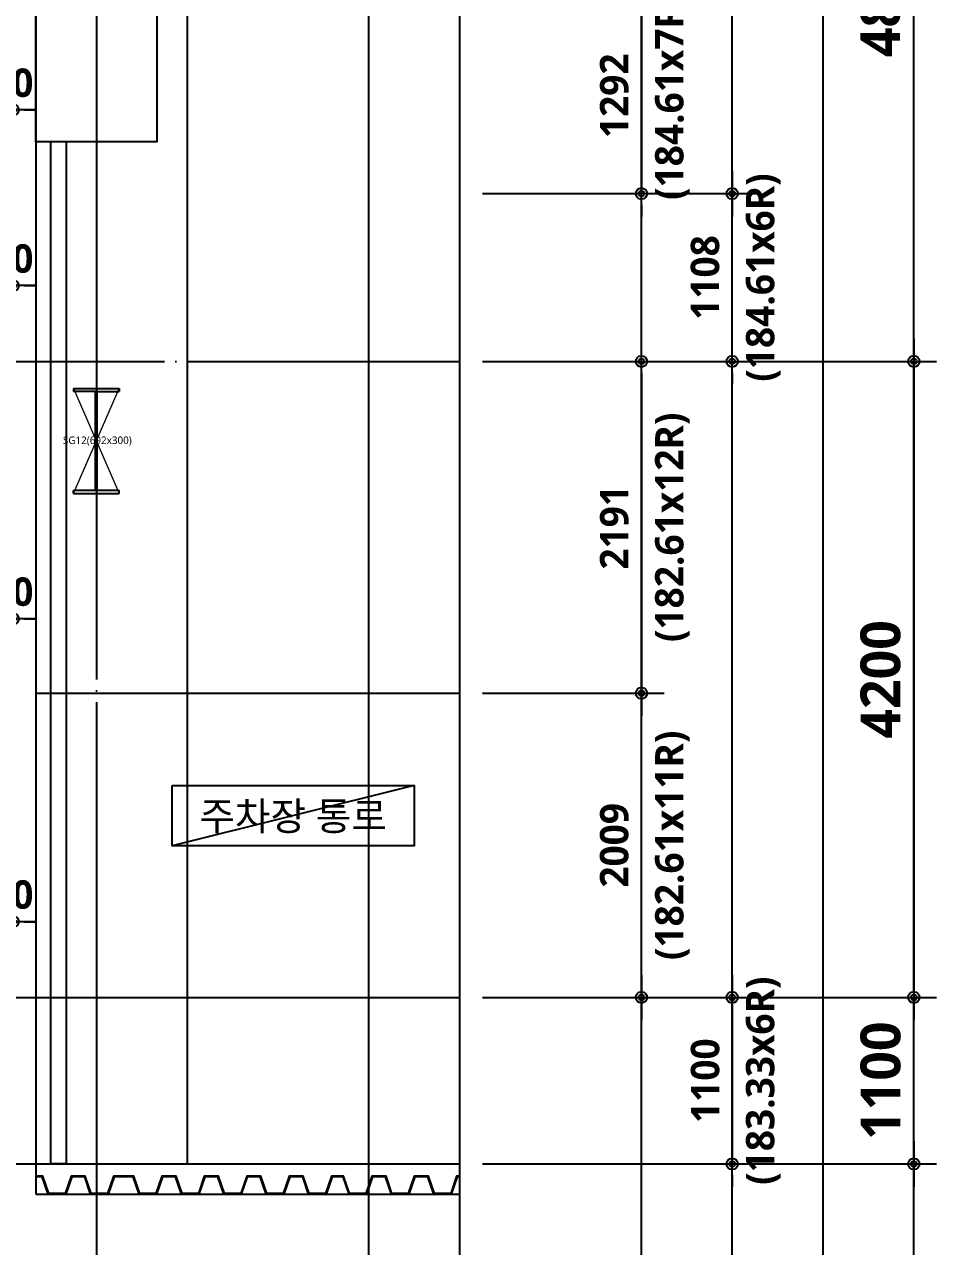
# Model space of a CAD drawing. Header units: millimetres. Extents: x 0 to 356400, y 0 to 68257.
# Drawn here: x 28350 to 34375, y 12055 to 20125 of the extents above; entities that cross this region are included whole.
import ezdxf
from ezdxf.enums import TextEntityAlignment as Align

# ---------------------------------------------------------------- set-up
doc = ezdxf.new("R2010")
doc.units = ezdxf.units.MM
doc.header["$LTSCALE"] = 75
doc.linetypes.add('CEN', pattern=[62, 60, -1, 0, -1])
doc.layers.get('Defpoints').update_dxf_attribs({"color": 161})
for name, color, linetype in [('A-ANNO-GRA2', 4, 'Continuous'), ('A-ANNO-TEXT1', 7, 'Continuous'), ('A-CEN', 1, 'CEN'), ('A-FLOR-GW', 6, 'Continuous'), ('A-SECT-DRBD', 4, 'Continuous'), ('A-SECT-MATR1', 4, 'Continuous'), ('A-ST-AXIS-CEN', 252, 'CEN'), ('A-ST-AXIS-DIM', 7, 'Continuous'), ('A-ST-CONC', 2, 'Continuous'), ('ELE3', 4, 'Continuous'), ('철골', 2, 'Continuous')]:
    doc.layers.add(name, color=color, linetype=linetype)
doc.layers.add('A-XXXX-NPLT', color=144, linetype='Continuous', lineweight=15, plot=False)
doc.layers.add('G(그리드1)', color=185, linetype='Continuous', plot=False)
doc.layers.add('G(그리드2)', color=235, linetype='Continuous', plot=False)
doc.styles.add('SH_대대리576', font='')
doc.styles.add('SH_진천_나눔', font='NanumGothicBold.ttf')
doc.styles.add('맑은고딕', font='malgun.ttf')
doc.styles.add('성본리_나눔BO', font='')
doc.styles.get('SH_대대리576').set_extended_font_data('NanumGothic', bold=True)
doc.styles.get('성본리_나눔BO').set_extended_font_data('NanumGothic', bold=True)
doc.dimstyles.new('SHP 75', dxfattribs={"dimscale": 75, "dimtxt": 3.5, "dimasz": 1, "dimexe": 2, "dimexo": 2, "dimgap": 1, "dimtad": 1, "dimdec": 0, "dimzin": 0, "dimdsep": 46, "dimtxsty": 'SH_대대리576', "dimblk": 'DIMDOT', "dimcen": 0.09, "dimclrd": 256, "dimclre": 256, "dimclrt": 3, "dimadec": 0, "dimazin": 1, "dimtfac": 1, "dimtdec": 0, "dimtix": 1, "dimtmove": 2, "dimatfit": 0, "dimldrblk": 'DIMDOT', "dimfxl": 1, "dimtfillclr": 3, "dimtolj": 1, "dimtzin": 0, "dimlwd": -1, "dimlwe": -1, "dimarcsym": 0})
doc.dimstyles.new('SHP 75 (in)', dxfattribs={"dimscale": 75, "dimtxt": 2.5, "dimasz": 1, "dimexe": 2, "dimexo": 2, "dimgap": 1, "dimtad": 1, "dimdec": 0, "dimzin": 0, "dimdsep": 46, "dimtxsty": 'SH_대대리576', "dimblk": 'DIMDOT', "dimblk1": 'NONE', "dimblk2": 'DIMDOT', "dimcen": 0.09, "dimclrd": 256, "dimclre": 256, "dimclrt": 3, "dimadec": 0, "dimazin": 1, "dimtfac": 1, "dimtdec": 0, "dimtix": 1, "dimtmove": 2, "dimatfit": 0, "dimldrblk": 'DIMDOT', "dimfxl": 1, "dimtfillclr": 3, "dimtolj": 1, "dimtzin": 0, "dimlwd": -1, "dimlwe": -1, "dimarcsym": 0})

# ---------------------------------------------------------------- blocks, each defined once
blk = doc.blocks.new('DIMDOT')
at = {"color": 0}
blk.add_line((-2, 0), (2, 0), dxfattribs=at)
for radius in [0.5, 0.25]:
    blk.add_circle((0, 0), radius, dxfattribs=at)
blk = doc.blocks.new('*D5476')
at = {"layer": 'A-ST-AXIS-DIM'}
for p, q in [((31375, 17900), (34375, 17900)), ((34225, 17825), (34225, 13775)), ((31375, 13700), (34375, 13700))]:
    blk.add_line(p, q, dxfattribs=at)
at = {"layer": 'Defpoints', "color": 0}
for p in [(31225, 17900), (31225, 13700), (34225, 13700)]:
    blk.add_point(p, dxfattribs=at)
at = {"layer": 'A-ST-AXIS-DIM', "linetype": 'ByBlock', "xscale": 75, "yscale": 75, "zscale": 75}
for p, rotation in [((34225, 17900), 90), ((34225, 13700), 270)]:
    blk.add_blockref('DIMDOT', p, dxfattribs=dict(at, rotation=rotation))
at = {"layer": 'A-ST-AXIS-DIM', "color": 3, "insert": (34005.7, 15800), "char_height": 262.5, "attachment_point": 5, "rotation": 90, "style": 'SH_진천_나눔'}
blk.add_mtext('\\A1;4200', dxfattribs=at)
blk = doc.blocks.new('*D5477')
at = {"layer": 'A-ST-AXIS-DIM'}
for p, q in [((31375, 22700), (34375, 22700)), ((34225, 17975), (34225, 22625)), ((31375, 17900), (34375, 17900))]:
    blk.add_line(p, q, dxfattribs=at)
at = {"layer": 'Defpoints', "color": 0}
for p in [(31225, 22700), (34225, 22700), (31225, 17900)]:
    blk.add_point(p, dxfattribs=at)
at = {"layer": 'A-ST-AXIS-DIM', "linetype": 'ByBlock', "xscale": 75, "yscale": 75, "zscale": 75}
for p, rotation in [((34225, 22700), 90), ((34225, 17900), 270)]:
    blk.add_blockref('DIMDOT', p, dxfattribs=dict(at, rotation=rotation))
at = {"layer": 'A-ST-AXIS-DIM', "color": 3, "insert": (34005.1, 20300), "char_height": 262.5, "attachment_point": 5, "rotation": 90, "style": 'SH_진천_나눔'}
blk.add_mtext('\\A1;4800', dxfattribs=at)
blk = doc.blocks.new('*D5478')
at = {"layer": 'A-ST-AXIS-DIM'}
for p, q in [((31375, 13700), (34375, 13700)), ((34225, 12675), (34225, 13625)), ((31375, 12600), (34375, 12600))]:
    blk.add_line(p, q, dxfattribs=at)
at = {"layer": 'Defpoints', "color": 0}
for p in [(31225, 13700), (34225, 13700), (31225, 12600)]:
    blk.add_point(p, dxfattribs=at)
at = {"layer": 'A-ST-AXIS-DIM', "linetype": 'ByBlock', "xscale": 75, "yscale": 75, "zscale": 75}
for p, rotation in [((34225, 13700), 90), ((34225, 12600), 270)]:
    blk.add_blockref('DIMDOT', p, dxfattribs=dict(at, rotation=rotation))
at = {"layer": 'A-ST-AXIS-DIM', "color": 3, "insert": (34006.1, 13150), "char_height": 262.5, "attachment_point": 5, "rotation": 90, "style": 'SH_진천_나눔'}
blk.add_mtext('\\A1;1100', dxfattribs=at)
blk = doc.blocks.new('*D5480')
at = {"layer": 'A-ST-AXIS-DIM'}
for p, q in [((31375, 15708.7), (32575, 15708.7)), ((32425, 13775), (32425, 15633.7)), ((31375, 13700), (32575, 13700))]:
    blk.add_line(p, q, dxfattribs=at)
at = {"layer": 'Defpoints', "color": 0}
for p in [(31225, 15708.7), (32425, 15708.7), (31225, 13700)]:
    blk.add_point(p, dxfattribs=at)
at = {"layer": 'A-ST-AXIS-DIM', "linetype": 'ByBlock', "xscale": 75, "yscale": 75, "zscale": 75}
for p, rotation in [((32425, 15708.7), 90), ((32425, 13700), 270)]:
    blk.add_blockref('DIMDOT', p, dxfattribs=dict(at, rotation=rotation))
at = {"layer": 'A-ST-AXIS-DIM', "color": 3, "char_height": 187.5, "attachment_point": 5, "rotation": 90, "style": 'SH_대대리576'}
for s, insert in [('\\A1;(182.61x11R)', (32630.2, 14704.3)), ('\\A1;2009', (32246.5, 14704.3))]:
    blk.add_mtext(s, dxfattribs=dict(at, insert=insert))
blk = doc.blocks.new('_None')
blk = doc.blocks.new('*D5481')
at = {"layer": 'A-ST-AXIS-DIM'}
for p, q in [((31375, 17900), (32575, 17900)), ((32425, 17825), (32425, 15783.7)), ((31375, 15708.7), (32575, 15708.7))]:
    blk.add_line(p, q, dxfattribs=at)
at = {"layer": 'Defpoints', "color": 0}
for p in [(31225, 17900), (31225, 15708.7), (32425, 15708.7)]:
    blk.add_point(p, dxfattribs=at)
at = {"layer": 'A-ST-AXIS-DIM', "linetype": 'ByBlock', "xscale": 75, "yscale": 75, "zscale": 75}
for p, rotation in [((32425, 17900), 90), ((32425, 15708.7), 270)]:
    blk.add_blockref('DIMDOT', p, dxfattribs=dict(at, rotation=rotation))
at = {"layer": 'A-ST-AXIS-DIM', "color": 3, "char_height": 187.5, "attachment_point": 5, "rotation": 90, "style": 'SH_대대리576'}
for s, insert in [('\\A1;(182.61x12R)', (32630.2, 16804.3)), ('\\A1;2191', (32246.5, 16804.3))]:
    blk.add_mtext(s, dxfattribs=dict(at, insert=insert))
blk = doc.blocks.new('*D5498')
at = {"layer": 'A-ST-AXIS-DIM'}
for p, q in [((33025, 13775), (33025, 13850)), ((31375, 13700), (33175, 13700)), ((33025, 13700), (33025, 12600)), ((31375, 12600), (33175, 12600)), ((33025, 12525), (33025, 12450))]:
    blk.add_line(p, q, dxfattribs=at)
at = {"layer": 'Defpoints', "color": 0}
for p in [(31225, 13700), (31225, 12600), (33025, 12600)]:
    blk.add_point(p, dxfattribs=at)
at = {"layer": 'A-ST-AXIS-DIM', "linetype": 'ByBlock', "xscale": 75, "yscale": 75, "zscale": 75}
for p, rotation in [((33025, 13700), 270), ((33025, 12600), 90)]:
    blk.add_blockref('DIMDOT', p, dxfattribs=dict(at, rotation=rotation))
at = {"layer": 'A-ST-AXIS-DIM', "color": 3, "char_height": 187.5, "attachment_point": 5, "rotation": 90, "style": 'SH_대대리576'}
for s, insert in [('\\A1;(183.33x6R)', (33230.2, 13150)), ('\\A1;1100', (32847.2, 13150))]:
    blk.add_mtext(s, dxfattribs=dict(at, insert=insert))
blk = doc.blocks.new('*D6684')
at = {"layer": 'A-ST-AXIS-DIM'}
for p, q in [((33025, 19082.7), (33025, 19157.7)), ((31375, 19007.7), (33175, 19007.7)), ((33025, 17900), (33025, 19007.7)), ((31375, 17900), (33175, 17900)), ((33025, 17825), (33025, 17750))]:
    blk.add_line(p, q, dxfattribs=at)
at = {"layer": 'Defpoints', "color": 0}
for p in [(31225, 19007.7), (33025, 19007.7), (31225, 17900)]:
    blk.add_point(p, dxfattribs=at)
at = {"layer": 'A-ST-AXIS-DIM', "linetype": 'ByBlock', "xscale": 75, "yscale": 75, "zscale": 75}
for p, rotation in [((33025, 19007.7), 270), ((33025, 17900), 90)]:
    blk.add_blockref('DIMDOT', p, dxfattribs=dict(at, rotation=rotation))
at = {"layer": 'A-ST-AXIS-DIM', "color": 3, "char_height": 187.5, "attachment_point": 5, "rotation": 90, "style": 'SH_대대리576'}
for s, insert in [('\\A1;(184.61x6R)', (33230.2, 18453.8)), ('\\A1;1108', (32846.5, 18453.8))]:
    blk.add_mtext(s, dxfattribs=dict(at, insert=insert))
blk = doc.blocks.new('*D6685')
at = {"layer": 'A-ST-AXIS-DIM'}
for p, q in [((32425, 20375), (32425, 20450)), ((31375, 20300), (32575, 20300)), ((32425, 20300), (32425, 19007.7)), ((31375, 19007.7), (32575, 19007.7)), ((32425, 18932.7), (32425, 18857.7))]:
    blk.add_line(p, q, dxfattribs=at)
at = {"layer": 'Defpoints', "color": 0}
for p in [(31225, 20300), (31225, 19007.7), (32425, 19007.7)]:
    blk.add_point(p, dxfattribs=at)
at = {"layer": 'A-ST-AXIS-DIM', "linetype": 'ByBlock', "xscale": 75, "yscale": 75, "zscale": 75}
for p, rotation in [((32425, 20300), 270), ((32425, 19007.7), 90)]:
    blk.add_blockref('DIMDOT', p, dxfattribs=dict(at, rotation=rotation))
at = {"layer": 'A-ST-AXIS-DIM', "color": 3, "char_height": 187.5, "attachment_point": 5, "rotation": 90, "style": 'SH_대대리576'}
for s, insert in [('\\A1;(184.61x7R)', (32630.2, 19653.8)), ('\\A1;1292', (32246.5, 19653.8))]:
    blk.add_mtext(s, dxfattribs=dict(at, insert=insert))
blk = doc.blocks.new('*D6692')
at = {"layer": 'A-ST-AXIS-DIM'}
for p, q in [((28125, 15850), (28125, 16350)), ((28275, 15850), (28275, 16350)), ((28050, 16200), (27975, 16200)), ((28275, 16200), (28125, 16200)), ((28350, 16200), (28425, 16200))]:
    blk.add_line(p, q, dxfattribs=at)
at = {"layer": 'Defpoints', "color": 0}
for p in [(28125, 16200), (28125, 15700), (28275, 15700)]:
    blk.add_point(p, dxfattribs=at)
at = {"layer": 'A-ST-AXIS-DIM', "linetype": 'ByBlock', "xscale": 75, "yscale": 75, "zscale": 75}
blk.add_blockref('DIMDOT', (28125, 16200), dxfattribs=at)
at = {"layer": 'A-ST-AXIS-DIM', "linetype": 'ByBlock', "xscale": 75, "yscale": 75, "zscale": 75, "rotation": 180}
blk.add_blockref('DIMDOT', (28275, 16200), dxfattribs=at)
at = {"layer": 'A-ST-AXIS-DIM', "color": 3, "insert": (28200, 16378.1), "char_height": 187.5, "attachment_point": 5, "style": 'SH_대대리576'}
blk.add_mtext('\\A1;150', dxfattribs=at)
blk = doc.blocks.new('*D6697')
at = {"layer": 'A-ST-AXIS-DIM'}
for p, q in [((28125, 13850), (28125, 14350)), ((28275, 13850), (28275, 14350)), ((28050, 14200), (27975, 14200)), ((28275, 14200), (28125, 14200)), ((28350, 14200), (28425, 14200))]:
    blk.add_line(p, q, dxfattribs=at)
at = {"layer": 'Defpoints', "color": 0}
for p in [(28125, 14200), (28125, 13700), (28275, 13700)]:
    blk.add_point(p, dxfattribs=at)
at = {"layer": 'A-ST-AXIS-DIM', "linetype": 'ByBlock', "xscale": 75, "yscale": 75, "zscale": 75}
blk.add_blockref('DIMDOT', (28125, 14200), dxfattribs=at)
at = {"layer": 'A-ST-AXIS-DIM', "linetype": 'ByBlock', "xscale": 75, "yscale": 75, "zscale": 75, "rotation": 180}
blk.add_blockref('DIMDOT', (28275, 14200), dxfattribs=at)
at = {"layer": 'A-ST-AXIS-DIM', "color": 3, "insert": (28200, 14378.1), "char_height": 187.5, "attachment_point": 5, "style": 'SH_대대리576'}
blk.add_mtext('\\A1;150', dxfattribs=at)
blk = doc.blocks.new('*D6702')
at = {"layer": 'A-ST-AXIS-DIM'}
for p, q in [((28125, 18050), (28125, 18550)), ((28275, 18050), (28275, 18550)), ((28050, 18400), (27975, 18400)), ((28275, 18400), (28125, 18400)), ((28350, 18400), (28425, 18400))]:
    blk.add_line(p, q, dxfattribs=at)
at = {"layer": 'Defpoints', "color": 0}
for p in [(28125, 18400), (28125, 17900), (28275, 17900)]:
    blk.add_point(p, dxfattribs=at)
at = {"layer": 'A-ST-AXIS-DIM', "linetype": 'ByBlock', "xscale": 75, "yscale": 75, "zscale": 75}
blk.add_blockref('DIMDOT', (28125, 18400), dxfattribs=at)
at = {"layer": 'A-ST-AXIS-DIM', "linetype": 'ByBlock', "xscale": 75, "yscale": 75, "zscale": 75, "rotation": 180}
blk.add_blockref('DIMDOT', (28275, 18400), dxfattribs=at)
at = {"layer": 'A-ST-AXIS-DIM', "color": 3, "insert": (28200, 18578.1), "char_height": 187.5, "attachment_point": 5, "style": 'SH_대대리576'}
blk.add_mtext('\\A1;150', dxfattribs=at)
blk = doc.blocks.new('*D6712')
at = {"layer": 'A-ST-AXIS-DIM'}
for p, q in [((28125, 19210.7), (28125, 19710.7)), ((28275, 19210.7), (28275, 19710.7)), ((28050, 19560.7), (27975, 19560.7)), ((28275, 19560.7), (28125, 19560.7)), ((28350, 19560.7), (28425, 19560.7))]:
    blk.add_line(p, q, dxfattribs=at)
at = {"layer": 'Defpoints', "color": 0}
for p in [(28125, 19560.7), (28125, 19060.7), (28275, 19060.7)]:
    blk.add_point(p, dxfattribs=at)
at = {"layer": 'A-ST-AXIS-DIM', "linetype": 'ByBlock', "xscale": 75, "yscale": 75, "zscale": 75}
blk.add_blockref('DIMDOT', (28125, 19560.7), dxfattribs=at)
at = {"layer": 'A-ST-AXIS-DIM', "linetype": 'ByBlock', "xscale": 75, "yscale": 75, "zscale": 75, "rotation": 180}
blk.add_blockref('DIMDOT', (28275, 19560.7), dxfattribs=at)
at = {"layer": 'A-ST-AXIS-DIM', "color": 3, "insert": (28200, 19738.7), "char_height": 187.5, "attachment_point": 5, "style": 'SH_대대리576'}
blk.add_mtext('\\A1;150', dxfattribs=at)
blk = doc.blocks.new('G$CB2E88469')
at = {"layer": 'A-XXXX-NPLT'}
for p, q in [((73.1, 692), (373.1, 0)), ((73.1, 0), (373.1, 692))]:
    blk.add_line(p, q, dxfattribs=at)
at = {"layer": '철골', "ltscale": 3}
for p, q in [((73.1, 692), (373.1, 692)), ((73.1, 692), (73.1, 672)), ((216.6, 672), (73.1, 672)), ((216.6, 20), (216.6, 672)), ((229.6, 20), (229.6, 672)), ((229.6, 672), (373.1, 672)), ((373.1, 692), (373.1, 672)), ((216.6, 20), (73.1, 20)), ((73.1, 0), (73.1, 20)), ((73.1, 0), (373.1, 0)), ((373.1, 20), (229.6, 20)), ((373.1, 0), (373.1, 20))]:
    blk.add_line(p, q, dxfattribs=at)
at = {"layer": 'A-XXXX-NPLT', "style": '맑은고딕'}
blk.add_text('SG12(692x300)', height=50, dxfattribs=at).set_placement((229.6, 346), align=Align.MIDDLE)

msp = doc.modelspace()

# ---------------------------------------------------------------- linework, layer by layer
at = {"layer": 'A-ANNO-GRA2'}
msp.add_lwpolyline([(29325, 15098.2), (30925, 15098.2), (30925, 14700), (29325, 14700)], close=True, dxfattribs=at)
at = {"layer": 'A-CEN'}
for p, q in [((20125, 17900), (31225, 17900)), ((28425, 15708.7), (31225, 15708.7)), ((13325, 13700), (31225, 13700)), ((22175, 12600), (31225, 12600))]:
    msp.add_line(p, q, dxfattribs=at)
at = {"layer": 'A-FLOR-GW'}
for points in [[(28625, 12600), (28525, 12600), (28525, 19350)], [(28625, 19350), (28625, 12600)]]:
    msp.add_lwpolyline(points, dxfattribs=at)
at = {"layer": 'A-SECT-DRBD'}
for points in [[(31225, 12520), (31205, 12520), (31165.6, 12405.3), (31057.8, 12405.3), (31018.3, 12520), (30925, 12520), (30885.6, 12405.3), (30777.8, 12405.3), (30738.3, 12520), (30645, 12520), (30605.5, 12405.3), (30497.8, 12405.3), (30458.3, 12520), (30378.3, 12520), (30338.8, 12405.3), (30231.2, 12405.3), (30191.7, 12520), (30098.3, 12520), (30058.8, 12405.3), (29951, 12405.3), (29911.7, 12520), (29818.3, 12520), (29778.8, 12405.3), (29671.1, 12405.3), (29631.7, 12520), (29538.3, 12520), (29498.8, 12405.3), (29391.2, 12405.3), (29351.7, 12520), (29258.3, 12520), (29218.8, 12405.3), (29111.2, 12405.3), (29071.7, 12520), (28938.3, 12520), (28898.8, 12405.3), (28791.2, 12405.3), (28751.7, 12520), (28658.3, 12520), (28618.8, 12405.3), (28511.2, 12405.3), (28471.7, 12520), (28425, 12520)], [(31225, 12514.7), (31208.8, 12514.7), (31169.4, 12400), (31054, 12400), (31014.5, 12514.7), (30928.8, 12514.7), (30889.4, 12400), (30774, 12400), (30734.5, 12514.7), (30648.8, 12514.7), (30609.3, 12400), (30494, 12400), (30454.5, 12514.7), (30382.1, 12514.7), (30342.6, 12400), (30227.4, 12400), (30187.9, 12514.7), (30102.1, 12514.7), (30062.6, 12400), (29947.2, 12400), (29907.9, 12514.7), (29822.1, 12514.7), (29782.6, 12400), (29667.3, 12400), (29627.9, 12514.7), (29542.1, 12514.7), (29502.6, 12400), (29387.4, 12400), (29347.9, 12514.7), (29262.1, 12514.7), (29222.6, 12400), (29107.4, 12400), (29067.9, 12514.7), (28942.1, 12514.7), (28902.6, 12400), (28787.4, 12400), (28747.9, 12514.7), (28662.1, 12514.7), (28622.6, 12400), (28507.4, 12400), (28467.9, 12514.7), (28425, 12514.7)]]:
    msp.add_lwpolyline(points, dxfattribs=at)
at = {"layer": 'A-SECT-MATR1'}
msp.add_line((28425, 12600), (31225, 12600), dxfattribs=at)
at = {"layer": 'A-ST-AXIS-CEN'}
msp.add_line((28825, 57500), (28825, 9200), dxfattribs=at)
at = {"layer": 'A-ST-CONC'}
for p, q in [((28425, 31350), (28425, 12400)), ((28425, 12400), (31225, 12400))]:
    msp.add_line(p, q, dxfattribs=at)
msp.add_lwpolyline([(28425, 21350), (29225, 21350), (29225, 19350), (28425, 19350)], close=True, dxfattribs=at)
at = {"layer": 'ELE3'}
msp.add_line((29425, 21100), (29425, 12600), dxfattribs=at)
at = {"layer": 'G(그리드1)'}
for points in [[(34225, 59900), (7625, 59900), (7625, 6800), (34225, 6800)], [(34225, 59900), (10325, 59900), (10325, 6800), (34225, 6800)], [(33625, 59300), (10925, 59300), (10925, 7400), (33625, 7400)], [(33025, 58700), (11525, 58700), (11525, 8000), (33025, 8000)], [(32425, 58100), (12125, 58100), (12125, 8600), (32425, 8600)], [(31225, 57500), (13325, 57500), (13325, 9200), (31225, 9200)]]:
    msp.add_lwpolyline(points, close=True, dxfattribs=at)
at = {"layer": 'G(그리드2)'}
msp.add_line((30925, 15098.2), (29325, 14700), dxfattribs=at)
msp.add_lwpolyline([(30625, 56900), (13925, 56900), (13925, 9800), (30625, 9800)], close=True, dxfattribs=at)

# ---------------------------------------------------------------- block references
msp.add_blockref('G$CB2E88469', (28601.9, 17028))

# ---------------------------------------------------------------- texts
at = {"layer": 'A-ANNO-TEXT1', "style": '성본리_나눔BO'}
msp.add_text('주차장 통로', height=187.5, dxfattribs=at).set_placement((30125, 14899.1), align=Align.MIDDLE)

# ---------------------------------------------------------------- dimensions: what is measured, and where the dimension line sits
at = {"layer": 'A-ST-AXIS-DIM'}
for base, p1, p2, angle, dimstyle, override, picture, middle in [((34225, 22700), (31225, 17900), (31225, 22700), 270, 'SHP 75', {"dimtxsty": 'SH_진천_나눔', "dimldrblk": 'DIMDOT'}, '*D5477', (34005.1, 20300)), ((28125, 19560.7), (28275, 19060.7), (28125, 19060.7), 0, 'SHP 75 (in)', {"dimtxsty": 'SH_대대리576', "dimldrblk": 'DIMDOT'}, '*D6712', (28200, 19738.7)), ((28125, 18400), (28275, 17900), (28125, 17900), 0, 'SHP 75 (in)', {"dimtxsty": 'SH_대대리576', "dimldrblk": 'DIMDOT'}, '*D6702', (28200, 18578.1)), ((34225, 13700), (31225, 17900), (31225, 13700), 90, 'SHP 75', {"dimtxsty": 'SH_진천_나눔', "dimldrblk": 'DIMDOT'}, '*D5476', (34005.7, 15800)), ((28125, 16200), (28275, 15700), (28125, 15700), 0, 'SHP 75 (in)', {"dimtxsty": 'SH_대대리576', "dimldrblk": 'DIMDOT'}, '*D6692', (28200, 16378.1)), ((28125, 14200), (28275, 13700), (28125, 13700), 0, 'SHP 75 (in)', {"dimtxsty": 'SH_대대리576', "dimldrblk": 'DIMDOT'}, '*D6697', (28200, 14378.1)), ((34225, 13700), (31225, 12600), (31225, 13700), 270, 'SHP 75', {"dimtxsty": 'SH_진천_나눔', "dimldrblk": 'DIMDOT'}, '*D5478', (34006.1, 13150))]:
    dim = msp.add_linear_dim(base=base, p1=p1, p2=p2, angle=angle, dimstyle=dimstyle, override=override, dxfattribs=at)
    dim.commit()
    dim.dimension.update_dxf_attribs({"geometry": picture, "text_midpoint": middle})
for base, p1, p2, angle, text, picture, middle in [((32425, 19007.7), (31225, 20300), (31225, 19007.7), 90, '<>\\X(184.61x7R)', '*D6685', (32425, 19653.8)), ((33025, 19007.7), (31225, 17900), (31225, 19007.7), 270, '<>\\X(184.61x6R)', '*D6684', (33025, 18453.8)), ((32425, 15708.7), (31225, 17900), (31225, 15708.7), 90, '<>\\X(182.61x12R)', '*D5481', (32425, 16804.3)), ((32425, 15708.7), (31225, 13700), (31225, 15708.7), 270, '<>\\X(182.61x11R)', '*D5480', (32425, 14704.3)), ((33025, 12600), (31225, 13700), (31225, 12600), 90, '<>\\X(183.33x6R)', '*D5498', (33025, 13150))]:
    dim = msp.add_linear_dim(base=base, p1=p1, p2=p2, angle=angle, text=text, dimstyle='SHP 75 (in)', override={"dimtxsty": 'SH_대대리576', "dimldrblk": 'DIMDOT'}, dxfattribs=at)
    dim.commit()
    dim.dimension.update_dxf_attribs({"geometry": picture, "text_midpoint": middle})

doc.saveas('drawing.dxf')
